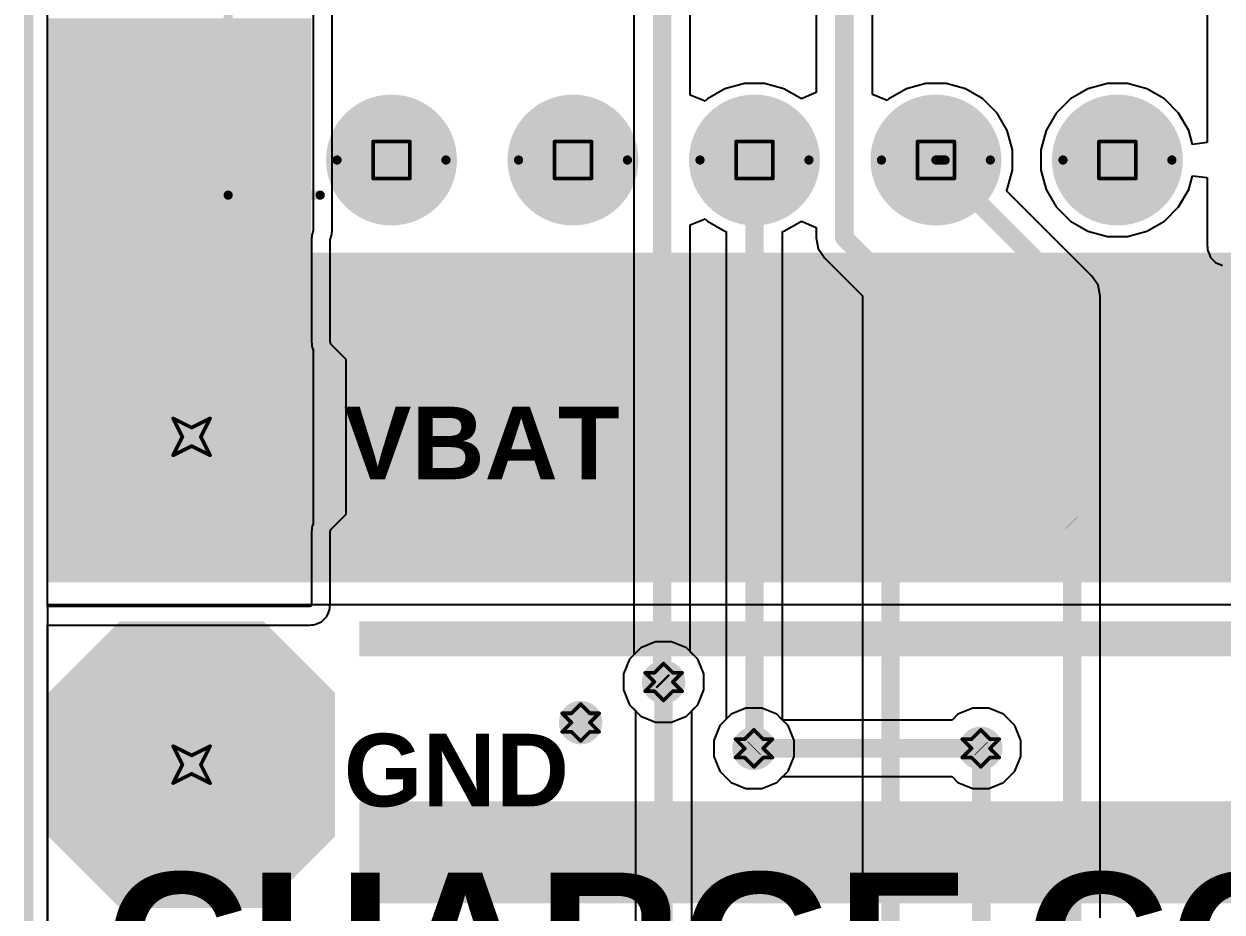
# Model space of a CAD drawing. Header units: inches. Extents: x -3 to 331, y -3 to 61.
# Drawn here: x -2.56 to 13.94, y 3.64 to 15.88 of the extents above; entities that cross this region are included whole.
import ezdxf

# ---------------------------------------------------------------- set-up
doc = ezdxf.new("R2010")
doc.units = ezdxf.units.IN
for name, color, linetype in [('Board Outline', 216, 'Continuous'), ('Bottom Layer', 5, 'Continuous'), ('Bottom Overlay', 54, 'Continuous'), ('Bottom Solder', 6, 'Continuous'), ('Drill Drawing', 1, 'Continuous'), ('Multi-Layer', 9, 'Continuous'), ('Pad Holes', 156, 'Continuous'), ('Top Layer', 1, 'Continuous'), ('Top Overlay', 2, 'Continuous'), ('Top Solder', 216, 'Continuous'), ('Via Holes', 16, 'Continuous')]:
    doc.layers.add(name, color=color, linetype=linetype)
doc.styles.add('Arial_Bold', font='', dxfattribs={"height": 0.2})
doc.styles.get('Arial_Bold').set_extended_font_data('Arial', bold=True)

msp = doc.modelspace()

# ---------------------------------------------------------------- hatches: boundary and pattern name
at = {"layer": 'Bottom Layer'}
h = msp.add_hatch(color=5, dxfattribs=at)
edge = h.paths.add_edge_path()
edge.add_arc((2.499995, 14.00000248), 0.7999984, 0, 360)
h = msp.add_hatch(color=5, dxfattribs=at)
edge = h.paths.add_edge_path()
edge.add_arc((4.99999508, 14.00000248), 0.7999984, 0, 360)
h = msp.add_hatch(color=5, dxfattribs=at)
edge = h.paths.add_edge_path()
edge.add_arc((7.49999516, 14.00000248), 0.7999984, 0, 360)
h = msp.add_hatch(color=5, dxfattribs=at)
edge = h.paths.add_edge_path()
edge.add_arc((9.99999524, 14.00000248), 0.7999984, 0, 360)
h = msp.add_hatch(color=5, dxfattribs=at)
edge = h.paths.add_edge_path()
edge.add_arc((12.49999532, 14.00000248), 0.7999984, 0, 360)
for points in [[(-1.19150003, 8.31039994), (0.6835000299999996, 8.31039994), (1.62100006, 9.24789997), (1.62100006, 11.12290003), (0.6835000300000003, 12.06040006), (-1.19150003, 12.06040006), (-2.12900006, 11.12290003), (-2.12900006, 9.24789997)], [(-1.19150003, 3.7930836), (0.6835000299999996, 3.7930836), (1.62100006, 4.73058363), (1.62100006, 6.60558369), (0.6835000300000003, 7.543083719999999), (-1.19150003, 7.543083719999999), (-2.12900006, 6.60558369), (-2.12900006, 4.73058363)]]:
    msp.add_hatch(color=5, dxfattribs=at).paths.add_polyline_path(points)
h = msp.add_hatch(color=5, dxfattribs=at)
edge = h.paths.add_edge_path()
edge.add_arc((6.248399999999999, 6.8072), 0.2999994, 0, 360)
h = msp.add_hatch(color=5, dxfattribs=at)
edge = h.paths.add_edge_path()
edge.add_arc((5.1054, 6.248399999999999), 0.2999994, 0, 360)
h = msp.add_hatch(color=5, dxfattribs=at)
edge = h.paths.add_edge_path()
edge.add_arc((7.492999999999999, 5.8928), 0.2999994, 0, 360)
h = msp.add_hatch(color=5, dxfattribs=at)
edge = h.paths.add_edge_path()
edge.add_arc((10.6172, 5.8928), 0.2999994, 0, 360)
at = {"layer": 'Bottom Solder'}
h = msp.add_hatch(color=6, dxfattribs=at)
edge = h.paths.add_edge_path()
edge.add_arc((2.499995, 14.00000248), 0.9015983999999999, 0, 360)
h = msp.add_hatch(color=6, dxfattribs=at)
edge = h.paths.add_edge_path()
edge.add_arc((4.99999508, 14.00000248), 0.9015983999999999, 0, 360)
h = msp.add_hatch(color=6, dxfattribs=at)
edge = h.paths.add_edge_path()
edge.add_arc((7.49999516, 14.00000248), 0.9015983999999999, 0, 360)
h = msp.add_hatch(color=6, dxfattribs=at)
edge = h.paths.add_edge_path()
edge.add_arc((9.99999524, 14.00000248), 0.9015983999999999, 0, 360)
h = msp.add_hatch(color=6, dxfattribs=at)
edge = h.paths.add_edge_path()
edge.add_arc((12.49999532, 14.00000248), 0.9015983999999999, 0, 360)
for points in [[(-1.24230003, 8.208799939999999), (0.7343000299999997, 8.208799939999999), (1.72260006, 9.19709997), (1.72260006, 11.17370003), (0.7343000300000002, 12.16200006), (-1.24230003, 12.16200006), (-2.23060006, 11.17370003), (-2.23060006, 9.19709997)], [(-1.24230003, 3.6914836), (0.7343000299999997, 3.6914836), (1.72260006, 4.67978363), (1.72260006, 6.656383689999999), (0.7343000300000002, 7.64468372), (-1.24230003, 7.64468372), (-2.23060006, 6.656383689999999), (-2.23060006, 4.67978363)]]:
    msp.add_hatch(color=6, dxfattribs=at).paths.add_polyline_path(points)
at = {"layer": 'Multi-Layer'}
h = msp.add_hatch(color=9, dxfattribs=at)
edge = h.paths.add_edge_path()
edge.add_arc((2.499995, 14.00000248), 0.7999984, 0, 360)
h = msp.add_hatch(color=9, dxfattribs=at)
edge = h.paths.add_edge_path()
edge.add_arc((4.99999508, 14.00000248), 0.7999984, 0, 360)
h = msp.add_hatch(color=9, dxfattribs=at)
edge = h.paths.add_edge_path()
edge.add_arc((7.49999516, 14.00000248), 0.7999984, 0, 360)
h = msp.add_hatch(color=9, dxfattribs=at)
edge = h.paths.add_edge_path()
edge.add_arc((9.99999524, 14.00000248), 0.7999984, 0, 360)
h = msp.add_hatch(color=9, dxfattribs=at)
edge = h.paths.add_edge_path()
edge.add_arc((12.49999532, 14.00000248), 0.7999984, 0, 360)
for points in [[(-1.19150003, 8.31039994), (0.6835000299999996, 8.31039994), (1.62100006, 9.24789997), (1.62100006, 11.12290003), (0.6835000300000003, 12.06040006), (-1.19150003, 12.06040006), (-2.12900006, 11.12290003), (-2.12900006, 9.24789997)], [(-1.19150003, 3.7930836), (0.6835000299999996, 3.7930836), (1.62100006, 4.73058363), (1.62100006, 6.60558369), (0.6835000300000003, 7.543083719999999), (-1.19150003, 7.543083719999999), (-2.12900006, 6.60558369), (-2.12900006, 4.73058363)]]:
    msp.add_hatch(color=9, dxfattribs=at).paths.add_polyline_path(points)
at = {"layer": 'Pad Holes'}
h = msp.add_hatch(color=7, dxfattribs=at)
edge = h.paths.add_edge_path()
edge.add_arc((2.499995, 14.00000248), 0.499999, 0, 360)
h = msp.add_hatch(color=7, dxfattribs=at)
edge = h.paths.add_edge_path()
edge.add_arc((4.99999508, 14.00000248), 0.499999, 0, 360)
h = msp.add_hatch(color=7, dxfattribs=at)
edge = h.paths.add_edge_path()
edge.add_arc((7.49999516, 14.00000248), 0.499999, 0, 360)
h = msp.add_hatch(color=7, dxfattribs=at)
edge = h.paths.add_edge_path()
edge.add_arc((9.99999524, 14.00000248), 0.499999, 0, 360)
h = msp.add_hatch(color=7, dxfattribs=at)
edge = h.paths.add_edge_path()
edge.add_arc((12.49999532, 14.00000248), 0.499999, 0, 360)
h = msp.add_hatch(color=7, dxfattribs=at)
edge = h.paths.add_edge_path()
edge.add_arc((-0.254, 10.1854), 1.00000054, 0, 360)
h = msp.add_hatch(color=7, dxfattribs=at)
edge = h.paths.add_edge_path()
edge.add_arc((-0.254, 5.66808366), 1.00000054, 0, 360)
at = {"layer": 'Top Layer'}
for points in [[(-2.2352, 11.2014), (1.397, 11.2014), (1.397, 15.9512), (-2.2352, 15.9512)], [(-2.2352, 8.178799999999999), (19.0246, 8.178799999999999), (19.0246, 12.7254), (-2.2352, 12.7254)], [(-1.19150003, 8.31039994), (0.6835000299999996, 8.31039994), (1.62100006, 9.24789997), (1.62100006, 11.12290003), (0.6835000300000003, 12.06040006), (-1.19150003, 12.06040006), (-2.12900006, 11.12290003), (-2.12900006, 9.24789997)], [(-1.19150003, 3.7930836), (0.6835000299999996, 3.7930836), (1.62100006, 4.73058363), (1.62100006, 6.60558369), (0.6835000300000003, 7.543083719999999), (-1.19150003, 7.543083719999999), (-2.12900006, 6.60558369), (-2.12900006, 4.73058363)]]:
    msp.add_hatch(color=1, dxfattribs=at).paths.add_polyline_path(points)
h = msp.add_hatch(color=1, dxfattribs=at)
edge = h.paths.add_edge_path()
edge.add_arc((2.499995, 14.00000248), 0.7999984, 0, 360)
h = msp.add_hatch(color=1, dxfattribs=at)
edge = h.paths.add_edge_path()
edge.add_arc((4.99999508, 14.00000248), 0.7999984, 0, 360)
h = msp.add_hatch(color=1, dxfattribs=at)
edge = h.paths.add_edge_path()
edge.add_arc((7.49999516, 14.00000248), 0.7999984, 0, 360)
h = msp.add_hatch(color=1, dxfattribs=at)
edge = h.paths.add_edge_path()
edge.add_arc((9.99999524, 14.00000248), 0.7999984, 0, 360)
h = msp.add_hatch(color=1, dxfattribs=at)
edge = h.paths.add_edge_path()
edge.add_arc((12.49999532, 14.00000248), 0.7999984, 0, 360)
h = msp.add_hatch(color=1, dxfattribs=at)
edge = h.paths.add_edge_path()
edge.add_arc((6.248399999999999, 6.8072), 0.2999994, 0, 360)
h = msp.add_hatch(color=1, dxfattribs=at)
edge = h.paths.add_edge_path()
edge.add_arc((5.1054, 6.248399999999999), 0.2999994, 0, 360)
h = msp.add_hatch(color=1, dxfattribs=at)
edge = h.paths.add_edge_path()
edge.add_arc((7.492999999999999, 5.8928), 0.2999994, 0, 360)
h = msp.add_hatch(color=1, dxfattribs=at)
edge = h.paths.add_edge_path()
edge.add_arc((10.6172, 5.8928), 0.2999994, 0, 360)
at = {"layer": 'Top Solder'}
for points in [[(-2.12900006, 12.3444), (1.12219994, 12.3444), (1.12219994, 15.7988), (-2.12900006, 15.7988)], [(-1.24230003, 8.208799939999999), (0.7343000299999997, 8.208799939999999), (1.72260006, 9.19709997), (1.72260006, 11.17370003), (0.7343000300000002, 12.16200006), (-1.24230003, 12.16200006), (-2.23060006, 11.17370003), (-2.23060006, 9.19709997)], [(-1.24230003, 3.6914836), (0.7343000299999997, 3.6914836), (1.72260006, 4.67978363), (1.72260006, 6.656383689999999), (0.7343000300000002, 7.64468372), (-1.24230003, 7.64468372), (-2.23060006, 6.656383689999999), (-2.23060006, 4.67978363)], [(2.0574, 7.162799999999999), (19.0246, 7.162799999999999), (19.0246, 7.6454), (2.0574, 7.6454)], [(2.0574, 3.759199999999999), (19.0246, 3.759199999999999), (19.0246, 5.16179816), (2.0574, 5.16179816)]]:
    msp.add_hatch(color=216, dxfattribs=at).paths.add_polyline_path(points)
h = msp.add_hatch(color=216, dxfattribs=at)
edge = h.paths.add_edge_path()
edge.add_arc((2.499995, 14.00000248), 0.9015983999999999, 0, 360)
h = msp.add_hatch(color=216, dxfattribs=at)
edge = h.paths.add_edge_path()
edge.add_arc((4.99999508, 14.00000248), 0.9015983999999999, 0, 360)
h = msp.add_hatch(color=216, dxfattribs=at)
edge = h.paths.add_edge_path()
edge.add_arc((7.49999516, 14.00000248), 0.9015983999999999, 0, 360)
h = msp.add_hatch(color=216, dxfattribs=at)
edge = h.paths.add_edge_path()
edge.add_arc((9.99999524, 14.00000248), 0.9015983999999999, 0, 360)
h = msp.add_hatch(color=216, dxfattribs=at)
edge = h.paths.add_edge_path()
edge.add_arc((12.49999532, 14.00000248), 0.9015983999999999, 0, 360)
at = {"layer": 'Via Holes'}
h = msp.add_hatch(color=7, dxfattribs=at)
edge = h.paths.add_edge_path()
edge.add_arc((6.248399999999999, 6.8072), 0.1499997, 0, 360)
h = msp.add_hatch(color=7, dxfattribs=at)
edge = h.paths.add_edge_path()
edge.add_arc((5.1054, 6.248399999999999), 0.1499997, 0, 360)
h = msp.add_hatch(color=7, dxfattribs=at)
edge = h.paths.add_edge_path()
edge.add_arc((7.492999999999999, 5.8928), 0.1499997, 0, 360)
h = msp.add_hatch(color=7, dxfattribs=at)
edge = h.paths.add_edge_path()
edge.add_arc((10.6172, 5.8928), 0.1499997, 0, 360)

# ---------------------------------------------------------------- linework, layer by layer
at = {"layer": 'Board Outline', "const_width": 0.127}
msp.add_lwpolyline([(-2.50000008, 0.50000154), (-2.50000008, 24.50000434)], dxfattribs=at)
at = {"layer": 'Board Outline'}
for points, const_width in [([(3.25000112, 14.00000248, 1), (1.74999904, 14.00000248, 1)], 0.127), ([(5.7500012, 14.00000248, 1), (4.24999912, 14.00000248, 1)], 0.127), ([(8.25000128, 14.00000248, 1), (6.7499992, 14.00000248, 1)], 0.127), ([(10.75000136, 14.00000248, 1), (9.249999279999999, 14.00000248, 1)], 0.127), ([(13.25000144, 14.00000248, 1), (11.74999936, 14.00000248, 1)], 0.127), ([(1.71824904, 14.00000248, 1), (1.78174904, 14.00000248, 1)], 0.0635), ([(3.21825112, 14.00000248, 1), (3.28175112, 14.00000248, 1)], 0.0635), ([(4.218249119999999, 14.00000248, 1), (4.28174912, 14.00000248, 1)], 0.0635), ([(5.718251199999999, 14.00000248, 1), (5.7817512, 14.00000248, 1)], 0.0635), ([(6.7182492, 14.00000248, 1), (6.7817492, 14.00000248, 1)], 0.0635), ([(8.218251279999999, 14.00000248, 1), (8.28175128, 14.00000248, 1)], 0.0635), ([(9.21824928, 14.00000248, 1), (9.28174928, 14.00000248, 1)], 0.0635), ([(10.71825136, 14.00000248, 1), (10.78175136, 14.00000248, 1)], 0.0635), ([(11.71824936, 14.00000248, 1), (11.78174936, 14.00000248, 1)], 0.0635), ([(13.21825144, 14.00000248, 1), (13.28175144, 14.00000248, 1)], 0.0635)]:
    msp.add_lwpolyline(points, format="xyb", close=True, dxfattribs=dict(at, const_width=const_width))
at = {"layer": 'Bottom Layer'}
for p, q in [((-2.24103692, 7.848599999999999), (-2.24103692, 24.5000018)), ((13.73642414, 19.24822414), (13.73642414, 14.24303222)), ((1.4224, 18.51162414), (1.4224, 13.0254375)), ((1.68137586, 13.0254375), (1.68137586, 18.51162414)), ((8.349134939999999, 17.3087919), (8.349134939999999, 14.92881444)), ((9.12606506, 14.90402404), (9.12606506, 17.3087919)), ((5.83933046, 16.3435919), (5.83933046, 7.18160362)), ((6.61626058, 14.89421964), (6.61626058, 16.3435919)), ((7.36123242, 15.05400088), (7.0931659, 14.98217222)), ((7.6387579, 15.05400088), (7.36123242, 15.05400088)), ((7.90682442, 14.98217222), (7.6387579, 15.05400088)), ((9.8612325, 15.05400088), (9.59316598, 14.98217222)), ((10.13875798, 15.05400088), (9.8612325, 15.05400088)), ((10.4068245, 14.98217222), (10.13875798, 15.05400088)), ((12.36123258, 15.05400088), (12.09316606, 14.98217222)), ((12.63875806, 15.05400088), (12.36123258, 15.05400088)), ((12.90682458, 14.98217222), (12.63875806, 15.05400088)), ((6.81946058, 14.81004912), (6.61626058, 14.89421964)), ((7.0931659, 14.98217222), (6.85282348, 14.84341202)), ((8.1471643, 14.84341202), (7.90682442, 14.98217222)), ((8.349134939999999, 14.92881444), (8.1471643, 14.84341202)), ((9.329265059999999, 14.81985352), (9.12606506, 14.90402404)), ((9.59316598, 14.98217222), (9.35282356, 14.84341202)), ((10.64716692, 14.84341202), (10.4068245, 14.98217222)), ((12.09316606, 14.98217222), (11.85282364, 14.84341202)), ((13.147167, 14.84341202), (12.90682458, 14.98217222)), ((6.85282348, 14.84341202), (6.81946058, 14.81004912)), ((9.35282356, 14.84341202), (9.329265059999999, 14.81985352)), ((10.84340478, 14.64717416), (10.64716692, 14.84341202)), ((11.85282364, 14.84341202), (11.65658578, 14.64717416)), ((13.34340486, 14.64717416), (13.147167, 14.84341202)), ((10.98216498, 14.40683174), (10.84340478, 14.64717416)), ((11.65658578, 14.64717416), (11.51782558, 14.40683174)), ((13.48216506, 14.40683174), (13.34340486, 14.64717416)), ((11.05399364, 14.13876522), (10.98216498, 14.40683174)), ((11.51782558, 14.40683174), (11.44599692, 14.13876522)), ((13.53322414, 14.2162784), (13.48216506, 14.40683174)), ((13.73642414, 14.24303222), (13.53322414, 14.2162784)), ((11.05399364, 13.86123974), (11.05399364, 14.13876522)), ((11.44599692, 14.13876522), (11.44599692, 13.86123974)), ((10.98216498, 13.59317322), (11.05399364, 13.86123974)), ((11.44599692, 13.86123974), (11.51782558, 13.59317322)), ((13.48216506, 13.59317322), (13.53322414, 13.78372656)), ((13.53322414, 13.78372656), (13.73642414, 13.75697274)), ((13.73642414, 13.75697274), (13.73642414, 12.82213082)), ((10.9726603, 13.57670894), (10.98216498, 13.59317322)), ((12.14968106, 12.39968818), (10.9726603, 13.57670894)), ((11.51782558, 13.59317322), (11.65658578, 13.3528308)), ((13.34340486, 13.3528308), (13.48216506, 13.59317322)), ((11.65658578, 13.3528308), (11.85282364, 13.15659294)), ((13.147167, 13.15659294), (13.34340486, 13.3528308)), ((6.61626058, 13.10578532), (6.81946058, 13.18995584)), ((6.61626058, 7.22281258), (6.61626058, 13.10578532)), ((6.81946058, 13.18995584), (6.85282348, 13.15659294)), ((6.85282348, 13.15659294), (7.0931659, 13.01783274)), ((7.90682442, 13.01783274), (8.1471643, 13.15659294)), ((8.1471643, 13.15659294), (8.349134939999999, 13.07119052)), ((8.349134939999999, 13.07119052), (8.349134939999999, 12.9286)), ((11.85282364, 13.15659294), (12.09316606, 13.01783274)), ((12.90682458, 13.01783274), (13.147167, 13.15659294)), ((1.39761214, 12.89323304), (1.3976096, 12.89322034)), ((1.3976096, 12.89322034), (1.3976096, 11.49382004)), ((1.40258546, 12.94372824), (1.39761214, 12.91872448)), ((1.39761214, 12.91872448), (1.39761214, 12.89323304)), ((1.40943584, 12.98577032), (1.40258292, 12.96921714)), ((1.40258292, 12.96921714), (1.40258546, 12.94372824)), ((1.40943838, 12.98577794), (1.40943584, 12.98577032)), ((1.41234668, 12.99280358), (1.40943838, 12.98577794)), ((1.41234922, 12.99281374), (1.41234668, 12.99280358)), ((1.41554454, 13.00889194), (1.41234922, 12.99283406)), ((1.41234922, 12.99283406), (1.41234922, 12.99281374)), ((1.41554962, 13.00890464), (1.41554454, 13.00889194)), ((1.41732508, 13.0178302), (1.41554962, 13.00890464)), ((1.4223873, 13.02540702), (1.41732508, 13.0178302)), ((1.4224, 13.0254375), (1.4223873, 13.02540702)), ((1.65658546, 12.89322034), (1.656588, 12.89323304)), ((1.65658546, 11.4938175), (1.65658546, 12.89322034)), ((1.656588, 12.91516848), (1.66359078, 12.92999192)), ((1.656588, 12.89323304), (1.656588, 12.91516848)), ((1.66359078, 12.92999192), (1.66359332, 12.93000208)), ((1.66359332, 12.93000208), (1.66390574, 12.93640288)), ((1.66390574, 12.93640288), (1.66634414, 12.9422906)), ((1.66634414, 12.9422906), (1.66953946, 12.95835102)), ((1.66953946, 12.95835102), (1.67638984, 12.97489404)), ((1.67638984, 13.00009592), (1.68137586, 13.02489648)), ((1.67638984, 12.97489404), (1.67638984, 13.00009592)), ((1.68132252, 13.02516826), (1.68137586, 13.0254375)), ((1.68137586, 13.02489648), (1.68132252, 13.02516826)), ((7.0931659, 13.01783274), (7.1115301, 13.01291276)), ((7.1115301, 13.01291276), (7.1115301, 6.294803259999999)), ((7.88846022, 13.01291276), (7.90682442, 13.01783274)), ((7.88846022, 6.28081294), (7.88846022, 13.01291276)), ((8.349134939999999, 12.9286), (8.37870562, 12.77994142)), ((12.09316606, 13.01783274), (12.36123258, 12.94600408)), ((12.36123258, 12.94600408), (12.63875806, 12.94600408)), ((12.63875806, 12.94600408), (12.90682458, 13.01783274)), ((8.37870562, 12.77994142), (8.46291424, 12.65391424)), ((13.73642414, 12.82213082), (13.7414, 12.79711436)), ((13.7414, 12.79711436), (13.7414, 12.77161022)), ((13.7414, 12.77161022), (13.74563164, 12.75033518)), ((13.74563164, 12.75033518), (13.75539286, 12.72676906)), ((13.75539286, 12.72676906), (13.75613708, 12.7230251)), ((13.75613708, 12.7230251), (13.75825544, 12.71985264)), ((13.75825544, 12.71985264), (13.78429806, 12.65697748)), ((8.46291424, 12.65391424), (8.98686798, 12.1299605)), ((13.78429806, 12.65697748), (13.8557508, 12.58552728)), ((13.8557508, 12.58552728), (13.91862342, 12.55948212)), ((13.91862342, 12.55948212), (13.92179842, 12.55736122)), ((13.92179842, 12.55736122), (13.92554238, 12.556617)), ((13.92554238, 12.556617), (13.94910596, 12.54685578)), ((12.23388968, 12.273661), (12.14968106, 12.39968818)), ((12.26346036, 12.12500242), (12.23388968, 12.273661)), ((8.98686798, 12.1299605), (8.98686798, 3.70310918)), ((12.26346036, 9.00891772), (12.26346036, 12.12500242)), ((1.3976096, 11.49382004), (1.40258292, 11.46881374)), ((1.40258292, 11.46881374), (1.40258292, 11.44330452)), ((1.40258292, 11.44330452), (1.40891768, 11.41146562)), ((1.40891768, 11.41146562), (1.41867636, 11.3878995)), ((1.65794182, 11.48700268), (1.65658546, 11.4938175)), ((1.65794944, 11.48698236), (1.65794182, 11.48700268)), ((1.66292022, 11.46198368), (1.65794944, 11.48698236)), ((1.66292276, 11.4619786), (1.66292022, 11.46198368)), ((1.87500006, 11.24989876), (1.66292276, 11.4619786)), ((1.41867636, 11.3878995), (1.4224, 11.36918478)), ((1.4224, 11.36918478), (1.4224, 9.00161522)), ((1.87500006, 9.120901239999998), (1.87500006, 11.24989876)), ((1.66291768, 8.90881886), (1.87500006, 9.120901239999998)), ((1.40891768, 8.959339459999999), (1.40258546, 8.927503100000001)), ((1.40258546, 8.927503100000001), (1.40258546, 8.90199896)), ((1.4186789, 8.98290558), (1.40891768, 8.959339459999999)), ((1.4224, 9.00161522), (1.4186789, 8.98290558)), ((12.26368896, 9.00776964), (12.26346036, 9.00891772)), ((12.26368896, 3.55942392), (12.26368896, 9.00776964)), ((1.40258546, 8.90199896), (1.3976096, 8.8769825)), ((1.3976096, 8.8769825), (1.3976096, 7.87410414)), ((1.65658546, 8.8769825), (1.66291768, 8.90881886)), ((1.65658546, 7.87410414), (1.65658546, 8.8769825)), ((1.37210292, 7.848599999999999), (-2.24103692, 7.848599999999999)), ((1.39337796, 7.85283164), (1.37210292, 7.848599999999999)), ((1.3976096, 7.87410414), (1.39337796, 7.85283164)), ((1.60870646, 7.708950799999999), (1.63475162, 7.77182342)), ((1.63475162, 7.77182342), (1.63687252, 7.774998419999999)), ((1.63687252, 7.774998419999999), (1.63761674, 7.77874238)), ((1.63761674, 7.77874238), (1.64737796, 7.802305959999999)), ((1.64737796, 7.802305959999999), (1.6516096, 7.823578459999999)), ((1.6516096, 7.849087679999999), (1.65658546, 7.87410414)), ((1.6516096, 7.823578459999999), (1.6516096, 7.849087679999999)), ((1.37210292, 7.58962414), (1.39711938, 7.594599999999999)), ((1.39711938, 7.594599999999999), (1.42262352, 7.594599999999999)), ((1.42262352, 7.594599999999999), (1.44389856, 7.598831639999999)), ((1.44389856, 7.598831639999999), (1.46746468, 7.60859286)), ((1.46746468, 7.60859286), (1.47120864, 7.60933708)), ((1.47120864, 7.60933708), (1.4743811, 7.611455439999999)), ((1.4743811, 7.611455439999999), (1.53725626, 7.63749806)), ((1.53725626, 7.63749806), (1.60870646, 7.708950799999999)), ((-2.24103692, 1.13084102), (-2.24103692, 7.58962414)), ((-2.24103692, 7.58962414), (1.37210292, 7.58962414)), ((5.7787413, 7.12101446), (5.6944006, 6.917397899999999)), ((5.83933046, 7.18160362), (5.7787413, 7.12101446)), ((6.7180587, 7.12101446), (6.61626058, 7.22281258)), ((6.802399400000001, 6.917397899999999), (6.7180587, 7.12101446)), ((5.6944006, 6.917397899999999), (5.6944006, 6.6970021)), ((6.802399400000001, 6.6970021), (6.802399400000001, 6.917397899999999)), ((5.6944006, 6.6970021), (5.7787413, 6.49338554)), ((6.7180587, 6.49338554), (6.802399400000001, 6.6970021)), ((5.7787413, 6.49338554), (5.93458554, 6.3375413)), ((6.56221446, 6.3375413), (6.7180587, 6.49338554)), ((5.93458554, 6.3375413), (6.1382021, 6.2532006)), ((6.3585979, 6.2532006), (6.56221446, 6.3375413)), ((7.1115301, 6.294803259999999), (7.0233413, 6.20661446)), ((7.9626587, 6.20661446), (7.88846022, 6.28081294)), ((6.1382021, 6.2532006), (6.3585979, 6.2532006)), ((7.0233413, 6.20661446), (6.9390006, 6.0029979)), ((8.046999399999999, 6.0029979), (7.9626587, 6.20661446)), ((6.9390006, 6.0029979), (6.9390006, 5.782602099999999)), ((8.046999399999999, 5.782602099999999), (8.046999399999999, 6.0029979)), ((6.9390006, 5.782602099999999), (7.0233413, 5.57898554)), ((7.9626587, 5.57898554), (8.046999399999999, 5.782602099999999)), ((7.0233413, 5.57898554), (7.179185539999999, 5.423141299999999)), ((7.806814459999999, 5.423141299999999), (7.9626587, 5.57898554)), ((7.179185539999999, 5.423141299999999), (7.3828021, 5.338800599999999)), ((7.3828021, 5.338800599999999), (7.6031979, 5.338800599999999)), ((7.6031979, 5.338800599999999), (7.806814459999999, 5.423141299999999)), ((8.98686798, 3.70310918), (8.84318272, 3.55942392))]:
    msp.add_line(p, q, dxfattribs=at)
at = {"layer": 'Bottom Layer', "const_width": 0.254}
for points in [[(8.737599999999999, 12.9286), (8.737599999999999, 17.7038)], [(6.22779552, 6.827804479999999), (6.22779552, 16.7386)], [(7.49999516, 5.899795159999999), (7.49999516, 14.00000248)], [(9.99999524, 14.00000248), (11.8749953, 12.12500242)], [(8.737599999999999, 12.9286), (8.889999999999999, 12.7762)], [(8.889999999999999, 12.7762), (9.37533304, 12.29086696)], [(9.37533304, 2.45542562), (9.37533304, 12.29086696)], [(11.8749953, 9.00799824), (11.8749953, 12.12500242)], [(11.8749953, 9.00799824), (11.8752239, 9.00776964)], [(11.8752239, 2.45565676), (11.8752239, 9.00776964)], [(6.22779552, 6.827804479999999), (6.248399999999999, 6.8072)], [(7.492999999999999, 5.8928), (7.49999516, 5.899795159999999)], [(10.6172, 5.8928), (10.62526704, 5.88473296)], [(10.62526704, 2.45542562), (10.62526704, 5.88473296)]]:
    msp.add_lwpolyline(points, dxfattribs=at)
at = {"layer": 'Bottom Layer', "const_width": 0.127}
for points in [[(7.43649516, 14.00000248, 1), (7.56349516, 14.00000248, 1)], [(9.93649524, 14.00000248, 1), (10.06349524, 14.00000248, 1)], [(8.674100000000001, 12.9286, 1), (8.801099999999998, 12.9286, 1)], [(8.674100000000001, 12.9286, 1), (8.801099999999998, 12.9286, 1)], [(8.8265, 12.7762, 1), (8.953499999999998, 12.7762, 1)], [(8.8265, 12.7762, 1), (8.953499999999998, 12.7762, 1)], [(9.31183304, 12.29086696, 1), (9.438833039999999, 12.29086696, 1)], [(9.31183304, 12.29086696, 1), (9.438833039999999, 12.29086696, 1)], [(11.8114953, 12.12500242, 1), (11.9384953, 12.12500242, 1)], [(11.8114953, 12.12500242, 1), (11.9384953, 12.12500242, 1)], [(11.8114953, 9.00799824, 1), (11.9384953, 9.00799824, 1)], [(11.8114953, 9.00799824, 1), (11.9384953, 9.00799824, 1)], [(11.8117239, 9.00776964, 1), (11.9387239, 9.00776964, 1)], [(11.8117239, 9.00776964, 1), (11.9387239, 9.00776964, 1)], [(6.16429552, 6.827804479999999, 1), (6.291295519999999, 6.827804479999999, 1)], [(6.16429552, 6.827804479999999, 1), (6.291295519999999, 6.827804479999999, 1)], [(6.1849, 6.8072, 1), (6.3119, 6.8072, 1)], [(7.429499999999999, 5.8928, 1), (7.556499999999999, 5.8928, 1)], [(7.43649516, 5.899795159999999, 1), (7.56349516, 5.899795159999999, 1)], [(7.43649516, 5.899795159999999, 1), (7.56349516, 5.899795159999999, 1)], [(10.5537, 5.8928, 1), (10.6807, 5.8928, 1)], [(10.56176704, 5.88473296, 1), (10.68876704, 5.88473296, 1)], [(10.56176704, 5.88473296, 1), (10.68876704, 5.88473296, 1)]]:
    msp.add_lwpolyline(points, format="xyb", close=True, dxfattribs=at)
at = {"layer": 'Bottom Overlay', "const_width": 0.127}
for points in [[(0.24999442, 13.51600294), (0.24999442, 16.71120356)], [(9.99999524, 14.00000248), (10.12699524, 14.00000248)], [(0.24999442, 13.51600294), (1.51779478, 13.51600294)]]:
    msp.add_lwpolyline(points, dxfattribs=at)
at = {"layer": 'Bottom Overlay', "const_width": 0.0635}
for points in [[(9.968245239999998, 14.00000248, 1), (10.03174524, 14.00000248, 1)], [(10.09524524, 14.00000248, 1), (10.15874524, 14.00000248, 1)], [(0.21824442, 13.51600294, 1), (0.28174442, 13.51600294, 1)], [(0.21824442, 13.51600294, 1), (0.28174442, 13.51600294, 1)], [(1.48604478, 13.51600294, 1), (1.54954478, 13.51600294, 1)]]:
    msp.add_lwpolyline(points, format="xyb", close=True, dxfattribs=at)
at = {"layer": 'Drill Drawing', "const_width": 0.0508}
for points in [[(2.245995, 14.25400248), (2.753995, 14.25400248)], [(2.245995, 13.74600248), (2.245995, 14.25400248)], [(2.753995, 13.74600248), (2.753995, 14.25400248)], [(4.745995079999999, 14.25400248), (5.25399508, 14.25400248)], [(4.745995079999999, 13.74600248), (4.745995079999999, 14.25400248)], [(5.25399508, 13.74600248), (5.25399508, 14.25400248)], [(7.24599516, 14.25400248), (7.753995159999999, 14.25400248)], [(7.24599516, 13.74600248), (7.24599516, 14.25400248)], [(7.753995159999999, 13.74600248), (7.753995159999999, 14.25400248)], [(9.74599524, 14.25400248), (10.25399524, 14.25400248)], [(9.74599524, 13.74600248), (9.74599524, 14.25400248)], [(10.25399524, 13.74600248), (10.25399524, 14.25400248)], [(12.24599532, 14.25400248), (12.75399532, 14.25400248)], [(12.24599532, 13.74600248), (12.24599532, 14.25400248)], [(12.75399532, 13.74600248), (12.75399532, 14.25400248)], [(2.245995, 13.74600248), (2.753995, 13.74600248)], [(4.745995079999999, 13.74600248), (5.25399508, 13.74600248)], [(7.24599516, 13.74600248), (7.753995159999999, 13.74600248)], [(9.74599524, 13.74600248), (10.25399524, 13.74600248)], [(12.24599532, 13.74600248), (12.75399532, 13.74600248)], [(-0.508, 10.4394), (-0.254, 10.3124)], [(-0.508, 10.4394), (-0.3809999999999999, 10.1854)], [(-0.254, 10.3124), (0, 10.4394)], [(-0.127, 10.1854), (0, 10.4394)], [(-0.508, 9.9314), (-0.3809999999999999, 10.1854)], [(-0.508, 9.9314), (-0.254, 10.0584)], [(-0.254, 10.0584), (0, 9.9314)], [(-0.127, 10.1854), (0, 9.9314)], [(5.9944, 6.9342), (6.1214, 6.8072)], [(5.9944, 6.9342), (6.1214, 6.9342)], [(6.1214, 6.9342), (6.248399999999999, 7.0612)], [(6.248399999999999, 7.0612), (6.3754, 6.9342)], [(6.3754, 6.9342), (6.5024, 6.9342)], [(6.3754, 6.8072), (6.5024, 6.9342)], [(5.9944, 6.6802), (6.1214, 6.8072)], [(6.3754, 6.8072), (6.5024, 6.6802)], [(5.9944, 6.6802), (6.1214, 6.6802)], [(6.1214, 6.6802), (6.248399999999999, 6.553199999999999)], [(6.248399999999999, 6.553199999999999), (6.3754, 6.6802)], [(6.3754, 6.6802), (6.5024, 6.6802)], [(4.9784, 6.3754), (5.1054, 6.5024)], [(5.1054, 6.5024), (5.232399999999999, 6.3754)], [(4.8514, 6.3754), (4.9784, 6.248399999999999)], [(4.8514, 6.3754), (4.9784, 6.3754)], [(4.8514, 6.1214), (4.9784, 6.248399999999999)], [(5.232399999999999, 6.3754), (5.3594, 6.3754)], [(5.232399999999999, 6.248399999999999), (5.3594, 6.3754)], [(5.232399999999999, 6.248399999999999), (5.3594, 6.1214)], [(4.8514, 6.1214), (4.9784, 6.1214)], [(4.9784, 6.1214), (5.1054, 5.9944)], [(5.1054, 5.9944), (5.232399999999999, 6.1214)], [(5.232399999999999, 6.1214), (5.3594, 6.1214)], [(7.365999999999999, 6.019799999999999), (7.492999999999999, 6.1468)], [(7.492999999999999, 6.1468), (7.619999999999999, 6.019799999999999)], [(10.4902, 6.019799999999999), (10.6172, 6.1468)], [(10.6172, 6.1468), (10.7442, 6.019799999999999)], [(-0.508, 5.922083659999999), (-0.254, 5.79508366)], [(-0.508, 5.922083659999999), (-0.3809999999999999, 5.66808366)], [(-0.254, 5.79508366), (0, 5.922083659999999)], [(-0.127, 5.66808366), (0, 5.922083659999999)], [(7.238999999999999, 6.019799999999999), (7.365999999999999, 5.8928)], [(7.238999999999999, 6.019799999999999), (7.365999999999999, 6.019799999999999)], [(7.619999999999999, 6.019799999999999), (7.746999999999999, 6.019799999999999)], [(7.619999999999999, 5.8928), (7.746999999999999, 6.019799999999999)], [(10.3632, 6.019799999999999), (10.4902, 5.8928)], [(10.3632, 6.019799999999999), (10.4902, 6.019799999999999)], [(10.7442, 6.019799999999999), (10.8712, 6.019799999999999)], [(10.7442, 5.8928), (10.8712, 6.019799999999999)], [(7.238999999999999, 5.7658), (7.365999999999999, 5.8928)], [(7.238999999999999, 5.7658), (7.365999999999999, 5.7658)], [(7.365999999999999, 5.7658), (7.492999999999999, 5.6388)], [(7.492999999999999, 5.6388), (7.619999999999999, 5.7658)], [(7.619999999999999, 5.8928), (7.746999999999999, 5.7658)], [(7.619999999999999, 5.7658), (7.746999999999999, 5.7658)], [(10.3632, 5.7658), (10.4902, 5.8928)], [(10.3632, 5.7658), (10.4902, 5.7658)], [(10.4902, 5.7658), (10.6172, 5.6388)], [(10.6172, 5.6388), (10.7442, 5.7658)], [(10.7442, 5.8928), (10.8712, 5.7658)], [(10.7442, 5.7658), (10.8712, 5.7658)], [(-0.508, 5.41408366), (-0.3809999999999999, 5.66808366)], [(-0.127, 5.66808366), (0, 5.41408366)], [(-0.508, 5.41408366), (-0.254, 5.54108366)], [(-0.254, 5.54108366), (0, 5.41408366)]]:
    msp.add_lwpolyline(points, dxfattribs=at)
at = {"layer": 'Drill Drawing', "const_width": 0.0254}
for points in [[(2.233295, 14.25400248, 1), (2.258695, 14.25400248, 1)], [(2.233295, 14.25400248, 1), (2.258695, 14.25400248, 1)], [(2.741295, 14.25400248, 1), (2.766695, 14.25400248, 1)], [(2.741295, 14.25400248, 1), (2.766695, 14.25400248, 1)], [(4.73329508, 14.25400248, 1), (4.75869508, 14.25400248, 1)], [(4.73329508, 14.25400248, 1), (4.75869508, 14.25400248, 1)], [(5.24129508, 14.25400248, 1), (5.26669508, 14.25400248, 1)], [(5.24129508, 14.25400248, 1), (5.26669508, 14.25400248, 1)], [(7.23329516, 14.25400248, 1), (7.25869516, 14.25400248, 1)], [(7.23329516, 14.25400248, 1), (7.25869516, 14.25400248, 1)], [(7.741295159999999, 14.25400248, 1), (7.766695159999998, 14.25400248, 1)], [(7.741295159999999, 14.25400248, 1), (7.766695159999998, 14.25400248, 1)], [(9.73329524, 14.25400248, 1), (9.75869524, 14.25400248, 1)], [(9.73329524, 14.25400248, 1), (9.75869524, 14.25400248, 1)], [(10.24129524, 14.25400248, 1), (10.26669524, 14.25400248, 1)], [(10.24129524, 14.25400248, 1), (10.26669524, 14.25400248, 1)], [(12.23329532, 14.25400248, 1), (12.25869532, 14.25400248, 1)], [(12.23329532, 14.25400248, 1), (12.25869532, 14.25400248, 1)], [(12.74129532, 14.25400248, 1), (12.76669532, 14.25400248, 1)], [(12.74129532, 14.25400248, 1), (12.76669532, 14.25400248, 1)], [(2.233295, 13.74600248, 1), (2.258695, 13.74600248, 1)], [(2.233295, 13.74600248, 1), (2.258695, 13.74600248, 1)], [(2.741295, 13.74600248, 1), (2.766695, 13.74600248, 1)], [(2.741295, 13.74600248, 1), (2.766695, 13.74600248, 1)], [(4.73329508, 13.74600248, 1), (4.75869508, 13.74600248, 1)], [(4.73329508, 13.74600248, 1), (4.75869508, 13.74600248, 1)], [(5.24129508, 13.74600248, 1), (5.26669508, 13.74600248, 1)], [(5.24129508, 13.74600248, 1), (5.26669508, 13.74600248, 1)], [(7.23329516, 13.74600248, 1), (7.25869516, 13.74600248, 1)], [(7.23329516, 13.74600248, 1), (7.25869516, 13.74600248, 1)], [(7.741295159999999, 13.74600248, 1), (7.766695159999998, 13.74600248, 1)], [(7.741295159999999, 13.74600248, 1), (7.766695159999998, 13.74600248, 1)], [(9.73329524, 13.74600248, 1), (9.75869524, 13.74600248, 1)], [(9.73329524, 13.74600248, 1), (9.75869524, 13.74600248, 1)], [(10.24129524, 13.74600248, 1), (10.26669524, 13.74600248, 1)], [(10.24129524, 13.74600248, 1), (10.26669524, 13.74600248, 1)], [(12.23329532, 13.74600248, 1), (12.25869532, 13.74600248, 1)], [(12.23329532, 13.74600248, 1), (12.25869532, 13.74600248, 1)], [(12.74129532, 13.74600248, 1), (12.76669532, 13.74600248, 1)], [(12.74129532, 13.74600248, 1), (12.76669532, 13.74600248, 1)], [(-0.5206999999999999, 10.4394, 1), (-0.4953, 10.4394, 1)], [(-0.5206999999999999, 10.4394, 1), (-0.4953, 10.4394, 1)], [(-0.0127, 10.4394, 1), (0.0127, 10.4394, 1)], [(-0.0127, 10.4394, 1), (0.0127, 10.4394, 1)], [(-0.2667, 10.3124, 1), (-0.2413, 10.3124, 1)], [(-0.2667, 10.3124, 1), (-0.2413, 10.3124, 1)], [(-0.3937, 10.1854, 1), (-0.3683, 10.1854, 1)], [(-0.3937, 10.1854, 1), (-0.3683, 10.1854, 1)], [(-0.2667, 10.0584, 1), (-0.2413, 10.0584, 1)], [(-0.2667, 10.0584, 1), (-0.2413, 10.0584, 1)], [(-0.1397, 10.1854, 1), (-0.1143, 10.1854, 1)], [(-0.1397, 10.1854, 1), (-0.1143, 10.1854, 1)], [(-0.5206999999999999, 9.9314, 1), (-0.4953, 9.9314, 1)], [(-0.5206999999999999, 9.9314, 1), (-0.4953, 9.9314, 1)], [(-0.0127, 9.9314, 1), (0.0127, 9.9314, 1)], [(-0.0127, 9.9314, 1), (0.0127, 9.9314, 1)], [(5.981699999999999, 6.9342, 1), (6.007099999999999, 6.9342, 1)], [(5.981699999999999, 6.9342, 1), (6.007099999999999, 6.9342, 1)], [(6.1087, 6.9342, 1), (6.134099999999999, 6.9342, 1)], [(6.1087, 6.9342, 1), (6.134099999999999, 6.9342, 1)], [(6.2357, 7.0612, 1), (6.2611, 7.0612, 1)], [(6.2357, 7.0612, 1), (6.2611, 7.0612, 1)], [(6.362699999999999, 6.9342, 1), (6.3881, 6.9342, 1)], [(6.362699999999999, 6.9342, 1), (6.3881, 6.9342, 1)], [(6.4897, 6.9342, 1), (6.515099999999999, 6.9342, 1)], [(6.4897, 6.9342, 1), (6.515099999999999, 6.9342, 1)], [(6.1087, 6.8072, 1), (6.134099999999999, 6.8072, 1)], [(6.1087, 6.8072, 1), (6.134099999999999, 6.8072, 1)], [(6.362699999999999, 6.8072, 1), (6.3881, 6.8072, 1)], [(6.362699999999999, 6.8072, 1), (6.3881, 6.8072, 1)], [(5.981699999999999, 6.6802, 1), (6.007099999999999, 6.6802, 1)], [(5.981699999999999, 6.6802, 1), (6.007099999999999, 6.6802, 1)], [(6.1087, 6.6802, 1), (6.134099999999999, 6.6802, 1)], [(6.1087, 6.6802, 1), (6.134099999999999, 6.6802, 1)], [(6.362699999999999, 6.6802, 1), (6.3881, 6.6802, 1)], [(6.362699999999999, 6.6802, 1), (6.3881, 6.6802, 1)], [(6.4897, 6.6802, 1), (6.515099999999999, 6.6802, 1)], [(6.4897, 6.6802, 1), (6.515099999999999, 6.6802, 1)], [(5.0927, 6.5024, 1), (5.1181, 6.5024, 1)], [(5.0927, 6.5024, 1), (5.1181, 6.5024, 1)], [(6.2357, 6.553199999999999, 1), (6.2611, 6.553199999999999, 1)], [(6.2357, 6.553199999999999, 1), (6.2611, 6.553199999999999, 1)], [(4.8387, 6.3754, 1), (4.8641, 6.3754, 1)], [(4.8387, 6.3754, 1), (4.8641, 6.3754, 1)], [(4.9657, 6.3754, 1), (4.9911, 6.3754, 1)], [(4.9657, 6.3754, 1), (4.9911, 6.3754, 1)], [(4.9657, 6.248399999999999, 1), (4.9911, 6.248399999999999, 1)], [(4.9657, 6.248399999999999, 1), (4.9911, 6.248399999999999, 1)], [(5.2197, 6.3754, 1), (5.2451, 6.3754, 1)], [(5.2197, 6.3754, 1), (5.2451, 6.3754, 1)], [(5.2197, 6.248399999999999, 1), (5.2451, 6.248399999999999, 1)], [(5.2197, 6.248399999999999, 1), (5.2451, 6.248399999999999, 1)], [(5.346699999999999, 6.3754, 1), (5.3721, 6.3754, 1)], [(5.346699999999999, 6.3754, 1), (5.3721, 6.3754, 1)], [(4.8387, 6.1214, 1), (4.8641, 6.1214, 1)], [(4.8387, 6.1214, 1), (4.8641, 6.1214, 1)], [(4.9657, 6.1214, 1), (4.9911, 6.1214, 1)], [(4.9657, 6.1214, 1), (4.9911, 6.1214, 1)], [(5.2197, 6.1214, 1), (5.2451, 6.1214, 1)], [(5.2197, 6.1214, 1), (5.2451, 6.1214, 1)], [(5.346699999999999, 6.1214, 1), (5.3721, 6.1214, 1)], [(5.346699999999999, 6.1214, 1), (5.3721, 6.1214, 1)], [(7.480299999999999, 6.1468, 1), (7.505699999999999, 6.1468, 1)], [(7.480299999999999, 6.1468, 1), (7.505699999999999, 6.1468, 1)], [(10.6045, 6.1468, 1), (10.6299, 6.1468, 1)], [(10.6045, 6.1468, 1), (10.6299, 6.1468, 1)], [(-0.5206999999999999, 5.922083659999999, 1), (-0.4953, 5.922083659999999, 1)], [(-0.5206999999999999, 5.922083659999999, 1), (-0.4953, 5.922083659999999, 1)], [(-0.0127, 5.922083659999999, 1), (0.0127, 5.922083659999999, 1)], [(-0.0127, 5.922083659999999, 1), (0.0127, 5.922083659999999, 1)], [(5.0927, 5.9944, 1), (5.1181, 5.9944, 1)], [(5.0927, 5.9944, 1), (5.1181, 5.9944, 1)], [(7.226299999999999, 6.019799999999999, 1), (7.251699999999999, 6.019799999999999, 1)], [(7.226299999999999, 6.019799999999999, 1), (7.251699999999999, 6.019799999999999, 1)], [(7.353299999999999, 6.019799999999999, 1), (7.378699999999999, 6.019799999999999, 1)], [(7.353299999999999, 6.019799999999999, 1), (7.378699999999999, 6.019799999999999, 1)], [(7.6073, 6.019799999999999, 1), (7.632699999999999, 6.019799999999999, 1)], [(7.6073, 6.019799999999999, 1), (7.632699999999999, 6.019799999999999, 1)], [(7.734299999999999, 6.019799999999999, 1), (7.7597, 6.019799999999999, 1)], [(7.734299999999999, 6.019799999999999, 1), (7.7597, 6.019799999999999, 1)], [(10.3505, 6.019799999999999, 1), (10.3759, 6.019799999999999, 1)], [(10.3505, 6.019799999999999, 1), (10.3759, 6.019799999999999, 1)], [(10.4775, 6.019799999999999, 1), (10.5029, 6.019799999999999, 1)], [(10.4775, 6.019799999999999, 1), (10.5029, 6.019799999999999, 1)], [(10.7315, 6.019799999999999, 1), (10.7569, 6.019799999999999, 1)], [(10.7315, 6.019799999999999, 1), (10.7569, 6.019799999999999, 1)], [(10.8585, 6.019799999999999, 1), (10.8839, 6.019799999999999, 1)], [(10.8585, 6.019799999999999, 1), (10.8839, 6.019799999999999, 1)], [(-0.2667, 5.79508366, 1), (-0.2413, 5.79508366, 1)], [(-0.2667, 5.79508366, 1), (-0.2413, 5.79508366, 1)], [(7.226299999999999, 5.7658, 1), (7.251699999999999, 5.7658, 1)], [(7.226299999999999, 5.7658, 1), (7.251699999999999, 5.7658, 1)], [(7.353299999999999, 5.8928, 1), (7.378699999999999, 5.8928, 1)], [(7.353299999999999, 5.8928, 1), (7.378699999999999, 5.8928, 1)], [(7.353299999999999, 5.7658, 1), (7.378699999999999, 5.7658, 1)], [(7.353299999999999, 5.7658, 1), (7.378699999999999, 5.7658, 1)], [(7.6073, 5.8928, 1), (7.632699999999999, 5.8928, 1)], [(7.6073, 5.8928, 1), (7.632699999999999, 5.8928, 1)], [(7.6073, 5.7658, 1), (7.632699999999999, 5.7658, 1)], [(7.6073, 5.7658, 1), (7.632699999999999, 5.7658, 1)], [(7.734299999999999, 5.7658, 1), (7.7597, 5.7658, 1)], [(7.734299999999999, 5.7658, 1), (7.7597, 5.7658, 1)], [(10.3505, 5.7658, 1), (10.3759, 5.7658, 1)], [(10.3505, 5.7658, 1), (10.3759, 5.7658, 1)], [(10.4775, 5.8928, 1), (10.5029, 5.8928, 1)], [(10.4775, 5.8928, 1), (10.5029, 5.8928, 1)], [(10.4775, 5.7658, 1), (10.5029, 5.7658, 1)], [(10.4775, 5.7658, 1), (10.5029, 5.7658, 1)], [(10.7315, 5.8928, 1), (10.7569, 5.8928, 1)], [(10.7315, 5.8928, 1), (10.7569, 5.8928, 1)], [(10.7315, 5.7658, 1), (10.7569, 5.7658, 1)], [(10.7315, 5.7658, 1), (10.7569, 5.7658, 1)], [(10.8585, 5.7658, 1), (10.8839, 5.7658, 1)], [(10.8585, 5.7658, 1), (10.8839, 5.7658, 1)], [(-0.3937, 5.66808366, 1), (-0.3683, 5.66808366, 1)], [(-0.3937, 5.66808366, 1), (-0.3683, 5.66808366, 1)], [(-0.1397, 5.66808366, 1), (-0.1143, 5.66808366, 1)], [(-0.1397, 5.66808366, 1), (-0.1143, 5.66808366, 1)], [(7.480299999999999, 5.6388, 1), (7.505699999999999, 5.6388, 1)], [(7.480299999999999, 5.6388, 1), (7.505699999999999, 5.6388, 1)], [(10.6045, 5.6388, 1), (10.6299, 5.6388, 1)], [(10.6045, 5.6388, 1), (10.6299, 5.6388, 1)], [(-0.2667, 5.54108366, 1), (-0.2413, 5.54108366, 1)], [(-0.2667, 5.54108366, 1), (-0.2413, 5.54108366, 1)], [(-0.5206999999999999, 5.41408366, 1), (-0.4953, 5.41408366, 1)], [(-0.5206999999999999, 5.41408366, 1), (-0.4953, 5.41408366, 1)], [(-0.0127, 5.41408366, 1), (0.0127, 5.41408366, 1)], [(-0.0127, 5.41408366, 1), (0.0127, 5.41408366, 1)]]:
    msp.add_lwpolyline(points, format="xyb", close=True, dxfattribs=at)
at = {"layer": 'Top Layer'}
for p, q in [((-2.2352, 1.15338098), (-2.2352, 7.874)), ((-2.2352, 7.874), (22.225, 7.874)), ((5.93458554, 7.276858699999999), (5.7787413, 7.12101446)), ((6.1382021, 7.361199399999999), (5.93458554, 7.276858699999999)), ((6.3585979, 7.361199399999999), (6.1382021, 7.361199399999999)), ((6.56221446, 7.276858699999999), (6.3585979, 7.361199399999999)), ((6.7180587, 7.12101446), (6.56221446, 7.276858699999999)), ((5.7787413, 7.12101446), (5.6944006, 6.917397899999999)), ((6.802399400000001, 6.917397899999999), (6.7180587, 7.12101446)), ((5.6944006, 6.917397899999999), (5.6944006, 6.6970021)), ((6.802399400000001, 6.6970021), (6.802399400000001, 6.917397899999999)), ((5.6944006, 6.6970021), (5.7787413, 6.49338554)), ((6.7180587, 6.49338554), (6.802399400000001, 6.6970021)), ((5.7787413, 6.49338554), (5.85993494, 6.4121919)), ((6.63686506, 6.4121919), (6.7180587, 6.49338554)), ((7.3828021, 6.4467994), (7.179185539999999, 6.362458699999999)), ((7.6031979, 6.4467994), (7.3828021, 6.4467994)), ((7.806814459999999, 6.362458699999999), (7.6031979, 6.4467994)), ((10.5070021, 6.4467994), (10.30338554, 6.362458699999999)), ((10.7273979, 6.4467994), (10.5070021, 6.4467994)), ((10.93101446, 6.362458699999999), (10.7273979, 6.4467994)), ((5.85993494, 6.4121919), (5.85993494, 3.04279808)), ((6.63686506, 3.203704539999999), (6.63686506, 6.4121919)), ((7.179185539999999, 6.362458699999999), (7.0233413, 6.20661446)), ((7.888008099999999, 6.28126506), (7.806814459999999, 6.362458699999999)), ((10.2221919, 6.28126506), (7.888008099999999, 6.28126506)), ((10.30338554, 6.362458699999999), (10.2221919, 6.28126506)), ((11.0868587, 6.20661446), (10.93101446, 6.362458699999999)), ((7.0233413, 6.20661446), (6.9390006, 6.0029979)), ((11.1711994, 6.0029979), (11.0868587, 6.20661446)), ((6.9390006, 6.0029979), (6.9390006, 5.782602099999999)), ((11.1711994, 5.782602099999999), (11.1711994, 6.0029979)), ((6.9390006, 5.782602099999999), (7.0233413, 5.57898554)), ((11.0868587, 5.57898554), (11.1711994, 5.782602099999999)), ((7.0233413, 5.57898554), (7.179185539999999, 5.423141299999999)), ((7.806814459999999, 5.423141299999999), (7.888008099999999, 5.50433494)), ((7.888008099999999, 5.50433494), (10.2221919, 5.50433494)), ((10.2221919, 5.50433494), (10.30338554, 5.423141299999999)), ((10.93101446, 5.423141299999999), (11.0868587, 5.57898554)), ((7.179185539999999, 5.423141299999999), (7.3828021, 5.338800599999999)), ((7.3828021, 5.338800599999999), (7.6031979, 5.338800599999999)), ((7.6031979, 5.338800599999999), (7.806814459999999, 5.423141299999999)), ((10.30338554, 5.423141299999999), (10.5070021, 5.338800599999999)), ((10.5070021, 5.338800599999999), (10.7273979, 5.338800599999999)), ((10.7273979, 5.338800599999999), (10.93101446, 5.423141299999999))]:
    msp.add_line(p, q, dxfattribs=at)
at = {"layer": 'Top Layer', "const_width": 0.254}
for points in [[(6.248399999999999, 3.04279808), (6.248399999999999, 6.8072)], [(7.492999999999999, 5.8928), (10.6172, 5.8928)]]:
    msp.add_lwpolyline(points, dxfattribs=at)
at = {"layer": 'Top Layer', "const_width": 0.127}
for points in [[(6.1849, 6.8072, 1), (6.3119, 6.8072, 1)], [(7.429499999999999, 5.8928, 1), (7.556499999999999, 5.8928, 1)], [(10.5537, 5.8928, 1), (10.6807, 5.8928, 1)]]:
    msp.add_lwpolyline(points, format="xyb", close=True, dxfattribs=at)

# ---------------------------------------------------------------- texts
at = {"layer": 'Top Overlay', "style": 'Arial_Bold'}
for s, height, p in [('VBAT', 1.00000054, (1.8421604, 9.6012)), ('GND', 1.00000054, (1.8421604, 5.09387094)), ('CHARGE CONTROL V.2.0.0', 1.96799962, (-1.44780254, 2.21161102))]:
    msp.add_text(s, height=height, rotation=360, dxfattribs=at).set_placement(p)

doc.saveas('drawing.dxf')
